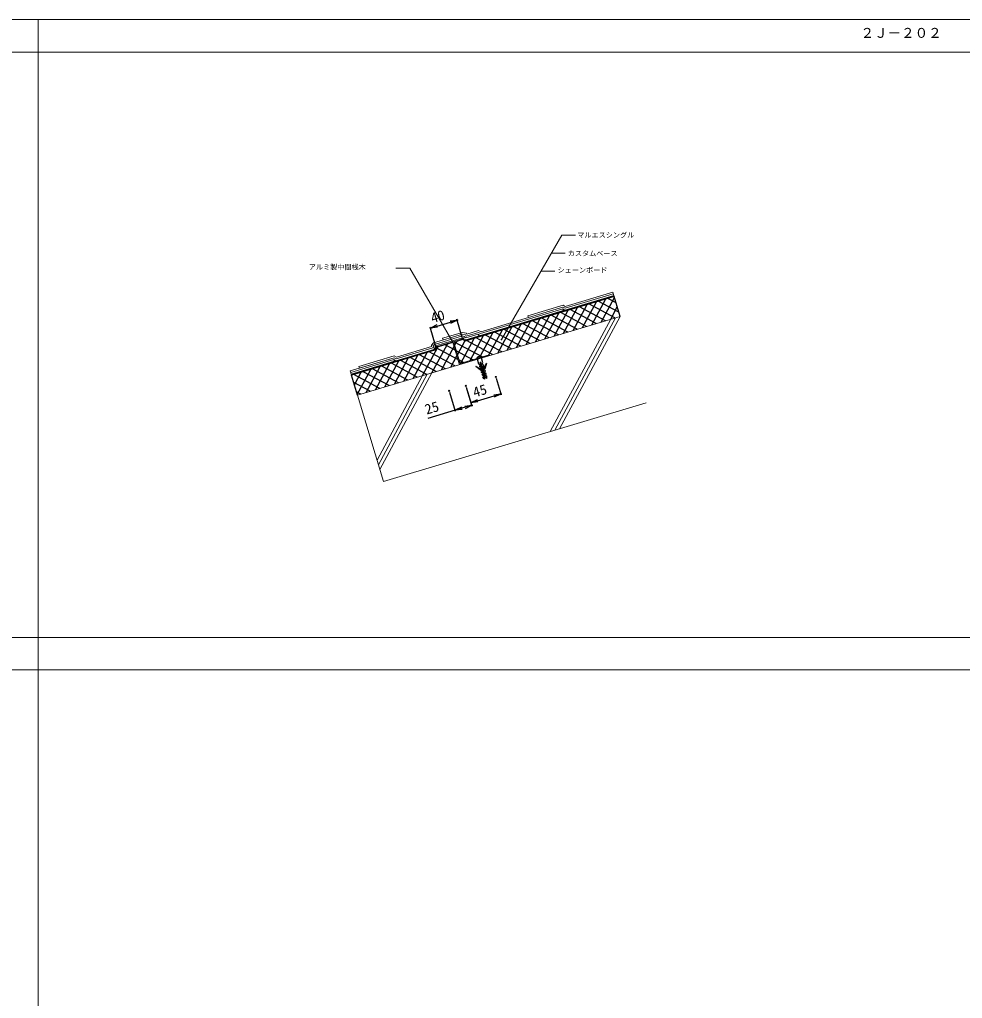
# Model space of a CAD drawing. Units: millimetres, scale not verified. Extents: x -2025 to 2025, y -1410 to 1410.
# Drawn here: x -702 to 656, y 0 to 1410 of the extents above; entities that cross this region are included whole.
import ezdxf
from ezdxf.enums import TextEntityAlignment as Align

# ---------------------------------------------------------------- set-up
doc = ezdxf.new("R2010")
doc.units = ezdxf.units.MM
doc.header["$LTSCALE"] = 3
doc.header["$PDMODE"] = 32
doc.header["$PDSIZE"] = 1.5
doc.linetypes.add('USER1', pattern=[18.01, 12, -3, 0.01, -3])
for name, color, linetype in [('0-0_0', 7, 'Continuous'), ('0-1_DEFPOINTS', 7, 'Continuous'), ('0-4_寸法', 7, 'Continuous'), ('0-5__U+FF8F_U+FF99_U+FF74_U+FF7D_U+FF71_U+FF99_U+FF90_U+FF8A_U+FF9E_U+FF70', 7, 'Continuous'), ('0-C__U+FF7C_U+FF6A_U+FF70_U+FF9D_U+FF8E_U+FF9E_U+FF70_U+FF84_U+FF9E', 7, 'Continuous'), ('0-F_枠___1', 7, 'Continuous'), ('1-0_寸法___1', 7, 'Continuous')]:
    doc.layers.add(name, color=color, linetype=linetype)
for name, color, linetype, lineweight in [('0-2_躯体', 2, 'Continuous', 18), ('0-3_文字', 8, 'Continuous', 18), ('0-7__U+FF8F_U+FF99_U+FF74_U+FF7D_U+FF7C_U+FF9D_U+FF78_U+FF9E_U+FF99', 3, 'Continuous', 18), ('0-8__U+FF76_U+FF7D_U+FF80_U+FF91_U+FF8D_U+FF9E_U+FF70_U+FF7D', 5, 'Continuous', 18), ('0-9_枠', 7, 'Continuous', 18), ('0-A__U+FF8F_U+FF99_U+FF74_U+FF7D_U+FF71_U+FF99_U+FF90_U+FF8C_U+FF97_U+FF6F_U+FF7C_U+FF9D_U+FF78_U+FF9E', 6, 'Continuous', 18), ('0-D_補助線', 8, 'USER1', 18), ('0-E__U+FF8A_U+FF6F_U+FF81', 8, 'Continuous', 18), ('1-1_文字___1', 7, 'Continuous', 18)]:
    doc.layers.add(name, color=color, linetype=linetype, lineweight=lineweight)
doc.styles.add('ＭＳ ゴシック', font='')
doc.styles.get('ＭＳ ゴシック').set_extended_font_data('MS Gothic')

# ---------------------------------------------------------------- blocks, each defined once
blk = doc.blocks.new('X21')
at = {"layer": '0-0_0'}
for p, q in [((2134.104, 2376.211), (2154.219, 2413.566)), ((2147.65, 2380.275), (2167.765, 2417.63)), ((2186.47, 2398.462), (2156.917, 2414.376)), ((2161.196, 2384.338), (2180.148, 2419.536)), ((2182.407, 2412.008), (2170.463, 2418.439)), ((2079.922, 2359.956), (2100.036, 2397.311)), ((2093.467, 2364.02), (2113.582, 2401.375)), ((2140.089, 2378.006), (2102.734, 2398.121)), ((2107.013, 2368.084), (2127.127, 2405.439)), ((2153.635, 2382.07), (2116.28, 2402.184)), ((2120.559, 2372.147), (2140.673, 2409.502)), ((2167.181, 2386.134), (2129.826, 2406.248)), ((2180.726, 2390.198), (2143.371, 2410.312)), ((2174.742, 2388.402), (2184.212, 2405.99)), ((2039.285, 2347.765), (2059.399, 2385.12)), ((2052.83, 2351.829), (2072.945, 2389.184)), ((2099.452, 2365.815), (2062.097, 2385.93)), ((2066.376, 2355.892), (2086.49, 2393.248)), ((2112.998, 2369.879), (2075.643, 2389.993)), ((2126.544, 2373.943), (2089.188, 2394.057)), ((1986.765, 2334.598), (2005.216, 2368.865)), ((1999.452, 2337.068), (2018.762, 2372.929)), ((2045.269, 2349.56), (2007.914, 2369.675)), ((2012.193, 2339.638), (2032.307, 2376.993)), ((2058.815, 2353.624), (2021.46, 2373.739)), ((2025.739, 2343.701), (2045.853, 2381.056)), ((2072.361, 2357.688), (2035.006, 2377.802)), ((2085.907, 2361.752), (2048.551, 2381.866)), ((1949.942, 2350.585), (1953.045, 2356.346)), ((1989.592, 2334.11), (1949.996, 2355.431)), ((1954.006, 2337.039), (1965.044, 2357.538)), ((1958.815, 2324.877), (1978.125, 2360.738)), ((2004.632, 2337.369), (1967.277, 2357.484)), ((1972.361, 2328.941), (1991.67, 2364.802)), ((2018.178, 2341.433), (1980.823, 2361.547)), ((2031.724, 2345.497), (1994.368, 2365.611)), ((1903.827, 2307.128), (1925.953, 2348.219)), ((1950.449, 2321.114), (1913.094, 2341.229)), ((1917.373, 2311.192), (1939.499, 2352.282)), ((1954.831, 2330.113), (1923.274, 2347.105)), ((1930.919, 2315.255), (1949.138, 2349.09)), ((1950.767, 2343.658), (1936.45, 2351.368)), ((1976.047, 2330.046), (1952.261, 2342.854)), ((1849.645, 2290.873), (1869.759, 2328.228)), ((1863.19, 2294.937), (1883.305, 2332.292)), ((1909.812, 2308.923), (1872.457, 2329.038)), ((1876.736, 2299), (1896.85, 2336.356)), ((1923.358, 2312.987), (1886.003, 2333.101)), ((1890.282, 2303.064), (1910.396, 2340.419)), ((1936.904, 2317.051), (1899.549, 2337.165)), ((1944.465, 2319.319), (1953.201, 2335.545)), ((1962.501, 2325.983), (1956.325, 2329.308)), ((1809.803, 2280.16), (1829.122, 2316.037)), ((1855.629, 2292.668), (1818.274, 2312.783)), ((1822.553, 2282.746), (1842.668, 2320.101)), ((1869.175, 2296.732), (1831.82, 2316.847)), ((1836.099, 2286.809), (1856.213, 2324.165)), ((1882.721, 2300.796), (1845.366, 2320.91)), ((1896.267, 2304.86), (1858.911, 2324.974)), ((1801.676, 2307.251), (1802.03, 2307.91)), ((1842.084, 2288.605), (1804.729, 2308.719)), ((1805.739, 2293.705), (1815.576, 2311.973)), ((1828.538, 2284.541), (1804.626, 2297.417)), ((1814.992, 2280.477), (1808.69, 2283.871))]:
    blk.add_line(p, q, dxfattribs=at)
blk = doc.blocks.new('U22')
at = {"layer": '1-1_文字___1', "style": 'ＭＳ ゴシック'}
blk.add_text('アルミ製中間桟木', height=7.331, dxfattribs=at).set_placement((1739.896, 2457.655), align=Align.BOTTOM_LEFT)
blk = doc.blocks.new('_OPEN')
at = {"layer": '0-0_0'}
blk.add_line((-1, 0.1667), (0, 0), dxfattribs=at)
blk.add_lwpolyline([(-1, -0.1667), (0, 0), (-1, 0)], dxfattribs=at)
blk = doc.blocks.new('U30')
at = {"layer": '0-4_寸法', "style": 'ＭＳ ゴシック'}
blk.add_text('25', height=14.66, rotation=16.699, dxfattribs=at).set_placement((1910.994, 2246.691), align=Align.BOTTOM_LEFT)
blk = doc.blocks.new('D6')
at = {"layer": '0-1_DEFPOINTS'}
for p in [(1942.195, 2285.23), (1966.147, 2292.392), (1974.557, 2264.36)]:
    blk.add_point(p, dxfattribs=at)
at = {"layer": '0-4_寸法'}
for p, q in [((1966.722, 2290.476), (1974.916, 2263.163)), ((1942.77, 2283.314), (1950.97, 2255.979)), ((1950.611, 2257.176), (1911.206, 2245.355)), ((1964.979, 2261.486), (1960.189, 2260.05))]:
    blk.add_line(p, q, dxfattribs=at)
at = {"layer": '0-0_0'}
blk.add_blockref('U30', (0, 0), dxfattribs=at)
at = {"layer": '0-4_寸法', "xscale": 10, "yscale": 10}
for p, rotation in [((1950.611, 2257.176), 196.69924), ((1974.557, 2264.36), 16.69924)]:
    blk.add_blockref('_OPEN', p, dxfattribs=dict(at, rotation=rotation))
blk = doc.blocks.new('U29')
at = {"layer": '0-4_寸法', "style": 'ＭＳ ゴシック'}
blk.add_text('45', height=14.66, rotation=16.699, dxfattribs=at).set_placement((1980.127, 2271.346), align=Align.BOTTOM_LEFT)
blk = doc.blocks.new('D5')
at = {"layer": '0-1_DEFPOINTS'}
for p in [(2009.249, 2305.322), (1966.147, 2292.392), (2016.581, 2280.882)]:
    blk.add_point(p, dxfattribs=at)
at = {"layer": '0-4_寸法'}
for p, q in [((2009.824, 2303.407), (2016.941, 2279.685)), ((1966.722, 2290.476), (1973.838, 2266.754)), ((1983.058, 2270.825), (2007.003, 2278.009))]:
    blk.add_line(p, q, dxfattribs=at)
at = {"layer": '0-0_0'}
blk.add_blockref('U29', (0, 0), dxfattribs=at)
at = {"layer": '0-4_寸法', "xscale": 10, "yscale": 10}
for p, rotation in [((1973.479, 2267.952), 196.69924), ((2016.581, 2280.882), 16.69924)]:
    blk.add_blockref('_OPEN', p, dxfattribs=dict(at, rotation=rotation))
blk = doc.blocks.new('U28')
at = {"layer": '0-4_寸法', "style": 'ＭＳ ゴシック'}
blk.add_text('40', height=14.66, rotation=16.699, dxfattribs=at).set_placement((1919.433, 2378.338), align=Align.BOTTOM_LEFT)
blk = doc.blocks.new('D4')
at = {"layer": '0-1_DEFPOINTS'}
for p in [(1953.388, 2387.124), (1961.486, 2360.131), (1923.173, 2348.637)]:
    blk.add_point(p, dxfattribs=at)
at = {"layer": '0-4_寸法'}
for p, q in [((1924.653, 2378.504), (1943.81, 2384.251)), ((1960.911, 2362.047), (1953.029, 2388.321)), ((1922.598, 2350.553), (1914.716, 2376.828))]:
    blk.add_line(p, q, dxfattribs=at)
at = {"layer": '0-0_0'}
blk.add_blockref('U28', (0, 0), dxfattribs=at)
at = {"layer": '0-4_寸法', "xscale": 10, "yscale": 10}
for p, rotation in [((1953.388, 2387.124), 16.69924), ((1915.075, 2375.63), 196.69924)]:
    blk.add_blockref('_OPEN', p, dxfattribs=dict(at, rotation=rotation))
blk = doc.blocks.new('U23')
at = {"layer": '0-F_枠___1', "style": 'ＭＳ ゴシック'}
blk.add_text('２Ｊ－２０２', height=14.26, dxfattribs=at).set_placement((2534.691, 2789.422), align=Align.BOTTOM_LEFT)

msp = doc.modelspace()

# ---------------------------------------------------------------- linework, layer by layer
at = {"layer": '0-2_躯体'}
for p, q in [((-214.856, 869.023), (163.271, 982.461)), ((-214.856, 869.023), (-177.501, 744.505)), ((-177.501, 744.505), (200.626, 857.943))]:
    msp.add_line(p, q, dxfattribs=at)
at = {"layer": '0-3_文字'}
for p, q in [((64.25, 1073.449), (84.25, 1073.449)), ((49.232, 1047.478), (69.232, 1047.478))]:
    msp.add_line(p, q, dxfattribs=at)
for points in [[(-7.612, 949.064), (79.25, 1099.429), (99.25, 1099.429)], [(-77.801, 945.18), (-139.546, 1052.126), (-159.546, 1052.126)]]:
    msp.add_lwpolyline(points, dxfattribs=at)
for centre, start, end in [((2.392, 966.382), 0, 180), ((2.392, 966.382), 180, 0), ((4.707, 970.389), 0, 180), ((4.707, 970.389), 180, 0), ((-7.612, 949.064), 0, 180), ((-7.612, 949.064), 180, 0)]:
    msp.add_arc(centre, 0.375, start, end, dxfattribs=at)
at = {"layer": '0-5__U+FF8F_U+FF99_U+FF74_U+FF7D_U+FF71_U+FF99_U+FF90_U+FF8A_U+FF9E_U+FF70'}
for p, q in [((-43.112, 921.799), (-36.216, 923.868)), ((-36.446, 922.546), (-42.193, 920.822)), ((-40.058, 913.707), (-42.193, 920.822)), ((-34.311, 915.431), (-36.446, 922.546)), ((-37.195, 906.38), (-44.312, 910.212)), ((-38.314, 905.403), (-44.312, 910.212)), ((-38.159, 912.684), (-40.058, 913.707)), ((-39.234, 911.087), (-37.809, 911.515)), ((-37.809, 911.515), (-38.159, 912.684)), ((-37.14, 916.073), (-38.05, 915.8)), ((-31.154, 892.813), (-38.05, 915.8)), ((-37.252, 909.66), (-37.297, 909.646)), ((-36.435, 906.937), (-37.252, 909.658)), ((-30.244, 893.085), (-37.14, 916.073)), ((-36.747, 902.668), (-35.286, 903.106)), ((-35.795, 904.803), (-35.795, 904.803)), ((-35.286, 903.106), (-35.795, 904.803)), ((-35.334, 913.532), (-34.311, 915.431)), ((-34.427, 910.507), (-34.381, 910.521)), ((-33.61, 907.785), (-34.427, 910.507)), ((-32.97, 905.651), (-32.97, 905.651)), ((-32.46, 903.953), (-32.97, 905.651)), ((-32.717, 907.648), (-28.837, 914.854)), ((-31, 904.392), (-32.46, 903.953)), ((-31.199, 907.534), (-28.837, 914.854)), ((-35.597, 898.836), (-34.137, 899.275)), ((-34.137, 899.275), (-34.603, 900.828)), ((-32.987, 895.443), (-33.572, 897.394)), ((-32.591, 892.381), (-31.154, 892.813)), ((-31.311, 900.122), (-31.777, 901.676)), ((-29.85, 900.56), (-31.311, 900.122)), ((-30.162, 896.291), (-30.747, 898.242)), ((-28.807, 893.517), (-30.244, 893.085)), ((-28.701, 896.729), (-30.162, 896.291)), ((-28.807, 893.517), (-28.701, 896.729))]:
    msp.add_line(p, q, dxfattribs=at)
for points in [[(-43.1, 922.22), (-43.11, 922.18), (-43.12, 922.14), (-43.13, 922.1), (-43.14, 922.06), (-43.14, 922.02), (-43.14, 921.98), (-43.14, 921.94), (-43.13, 921.91), (-43.13, 921.87), (-43.12, 921.83), (-43.11, 921.8)], [(-41.23, 923.84), (-41.31, 923.8), (-41.38, 923.76), (-41.46, 923.73), (-41.53, 923.69), (-41.6, 923.65), (-41.67, 923.61), (-41.74, 923.57), (-41.81, 923.53), (-41.87, 923.49), (-41.94, 923.45), (-42, 923.41), (-42.06, 923.37), (-42.13, 923.33), (-42.18, 923.29), (-42.24, 923.25), (-42.3, 923.2), (-42.35, 923.16), (-42.41, 923.12), (-42.46, 923.07), (-42.51, 923.03), (-42.56, 922.99), (-42.6, 922.95), (-42.65, 922.9), (-42.69, 922.86), (-42.73, 922.81), (-42.77, 922.77), (-42.81, 922.73), (-42.84, 922.68), (-42.88, 922.64), (-42.91, 922.6), (-42.94, 922.56), (-42.97, 922.51), (-42.99, 922.47), (-43.01, 922.43), (-43.04, 922.39), (-43.06, 922.34), (-43.07, 922.3), (-43.09, 922.26), (-43.1, 922.22)], [(-38.03, 924.6), (-38.11, 924.6), (-38.18, 924.6), (-38.26, 924.6), (-38.34, 924.59), (-38.42, 924.59), (-38.5, 924.58), (-38.58, 924.57), (-38.66, 924.57), (-38.74, 924.56), (-38.83, 924.55), (-38.91, 924.53), (-38.99, 924.52), (-39.08, 924.51), (-39.16, 924.49), (-39.24, 924.48), (-39.33, 924.46), (-39.41, 924.44), (-39.5, 924.43), (-39.58, 924.41), (-39.67, 924.39), (-39.76, 924.36), (-39.84, 924.34), (-39.93, 924.32), (-40.01, 924.29), (-40.1, 924.27), (-40.18, 924.24), (-40.26, 924.22), (-40.35, 924.19), (-40.43, 924.16), (-40.51, 924.13), (-40.6, 924.1), (-40.68, 924.07), (-40.76, 924.04), (-40.84, 924.01), (-40.92, 923.98), (-41, 923.94), (-41.08, 923.91), (-41.16, 923.87), (-41.23, 923.84)], [(-36.22, 923.87), (-36.23, 923.9), (-36.24, 923.94), (-36.26, 923.97), (-36.27, 924), (-36.29, 924.04), (-36.32, 924.07), (-36.34, 924.1), (-36.37, 924.13), (-36.39, 924.16), (-36.42, 924.19), (-36.46, 924.21), (-36.49, 924.24), (-36.53, 924.27), (-36.56, 924.29), (-36.6, 924.32), (-36.64, 924.34), (-36.69, 924.36), (-36.73, 924.38), (-36.78, 924.4), (-36.83, 924.42), (-36.88, 924.44), (-36.93, 924.46), (-36.98, 924.48), (-37.04, 924.49), (-37.09, 924.51), (-37.15, 924.52), (-37.21, 924.53), (-37.27, 924.54), (-37.33, 924.55), (-37.4, 924.56), (-37.46, 924.57), (-37.53, 924.58), (-37.6, 924.59), (-37.67, 924.59), (-37.74, 924.6), (-37.81, 924.6), (-37.88, 924.6), (-37.96, 924.6), (-38.03, 924.6)], [(-33.558, 912.79), (-34.983, 912.363), (-35.334, 913.532)], [(-32.591, 892.381), (-34.448, 895.005), (-32.987, 895.443)]]:
    msp.add_lwpolyline(points, dxfattribs=at)
for centre, radius, start, end in [((-37.671, 911.165), 1.565, 182.85271, 285.56495), ((-36.559, 907.184), 2.5, 225.42348, 287.78063), ((-36.914, 906.793), 0.5, 235.85401, 16.69924), ((-35.183, 902.72), 1.565, 181.91004, 283.83572), ((-34.905, 911.995), 1.565, 289.56323, 30.54554), ((-33.131, 907.928), 0.5, 196.69924, 325.85679), ((-33.643, 908.059), 2.5, 285.61781, 347.87588), ((-32.334, 903.575), 1.565, 289.56323, 31.48852), ((-34.034, 898.888), 1.565, 181.91004, 287.15265), ((-35.561, 900.541), 1, 16.69924, 41.26785), ((-30.819, 901.963), 1, 172.13067, 196.69924), ((-31.184, 899.743), 1.565, 286.2463, 31.48852)]:
    msp.add_arc(centre, radius, start, end, dxfattribs=at)
at = {"layer": '0-7__U+FF8F_U+FF99_U+FF74_U+FF7D_U+FF7C_U+FF9D_U+FF78_U+FF9E_U+FF99'}
for p, q in [((152.783, 1017.422), (84.366, 996.897)), ((154.219, 1012.632), (152.783, 1017.422)), ((154.219, 1012.632), (83.819, 991.512)), ((153.501, 1015.027), (84.093, 994.204)), ((80.706, 993.189), (-37.551, 957.711)), ((80.98, 995.881), (-37.278, 960.403)), ((31.139, 980.928), (80.98, 995.881)), ((80.98, 995.881), (31.139, 980.928)), ((83.819, 991.512), (80.706, 993.189)), ((84.093, 994.204), (80.98, 995.881)), ((84.366, 996.897), (81.253, 998.573)), ((-63.772, 959.45), (-57.825, 958.044)), ((-40.664, 959.387), (-58.368, 954.076)), ((-57.22, 957.031), (-40.391, 962.08)), ((-37.551, 957.711), (-40.664, 959.387)), ((-37.278, 960.403), (-40.391, 962.08)), ((-63.695, 956.863), (-105.345, 944.368)), ((-63.619, 954.276), (-103.985, 942.166)), ((-63.695, 956.863), (-59.429, 955.855)), ((-63.619, 954.276), (-61.034, 953.665)), ((-61.034, 953.665), (-60.005, 951.941)), ((-60.005, 951.941), (-58.78, 951.343)), ((-59.429, 955.855), (-58.368, 954.076)), ((-40.219, 954.301), (-59.035, 948.656)), ((-40.938, 956.695), (-58.78, 951.343)), ((-57.825, 958.044), (-57.22, 957.031)), ((-40.938, 956.695), (-40.219, 954.301)), ((-37.825, 955.019), (-40.938, 956.695)), ((-104.754, 934.94), (-159.469, 918.526)), ((-106.409, 937.054), (-159.195, 921.218)), ((-108.21, 939.124), (-158.922, 923.91)), ((-105.345, 944.368), (-108.304, 941.228)), ((-108.304, 941.228), (-108.21, 939.124)), ((-105.671, 938.305), (-106.409, 937.054)), ((-103.985, 942.166), (-105.759, 940.283)), ((-105.759, 940.283), (-105.671, 938.305)), ((-225.344, 903.984), (-162.308, 922.894)), ((-162.582, 920.202), (-224.626, 901.589)), ((-162.308, 922.894), (-212.149, 907.942)), ((-159.469, 918.526), (-162.582, 920.202)), ((-159.195, 921.218), (-162.308, 922.894)), ((-158.922, 923.91), (-162.035, 925.586)), ((-225.344, 903.984), (-223.907, 899.194))]:
    msp.add_line(p, q, dxfattribs=at)
for points in [[(153.501, 1015.027), (84.093, 994.204), (80.98, 995.881)], [(80.706, 993.189), (-37.551, 957.711), (-40.664, 959.387)], [(80.706, 993.189), (81.425, 990.794), (-37.825, 955.019)], [(31.139, 980.928), (30.42, 983.323), (81.253, 998.573)], [(-91.712, 948.458), (-92.43, 950.853), (-63.772, 959.45)], [(-224.626, 901.589), (-162.582, 920.202), (-161.863, 917.808), (-223.907, 899.194)], [(-212.149, 907.942), (-212.868, 910.337), (-162.035, 925.586)]]:
    msp.add_lwpolyline(points, dxfattribs=at)
at = {"layer": '0-8__U+FF76_U+FF7D_U+FF80_U+FF91_U+FF8D_U+FF9E_U+FF70_U+FF7D'}
for p, q in [((154.219, 1012.632), (-59.035, 948.656)), ((154.219, 1012.632), (154.65, 1011.196)), ((-102.625, 939.964), (-63.542, 951.689)), ((-63.542, 951.689), (-62.639, 951.476)), ((-62.639, 951.476), (-61.771, 950.021)), ((-61.771, 950.021), (-58.998, 948.667)), ((-104.754, 934.94), (-223.907, 899.194)), ((-103.14, 937.674), (-104.754, 934.94)), ((-102.625, 939.964), (-103.214, 939.338)), ((-103.214, 939.338), (-103.14, 937.674)), ((-223.907, 899.194), (-223.476, 897.758))]:
    msp.add_line(p, q, dxfattribs=at)
at = {"layer": '0-9_枠'}
for p, q in [((-675, -1269.305), (-675, 1410)), ((2025, 1363.102), (-2025, 1363.102)), ((2025, 520), (-2025, 520)), ((2025, 473.102), (-2025, 473.102))]:
    msp.add_line(p, q, dxfattribs=at)
msp.add_lwpolyline([(-2025, -1410), (2025, -1410), (2025, 1410), (-2025, 1410)], close=True, dxfattribs=at)
at = {"layer": '0-A__U+FF8F_U+FF99_U+FF74_U+FF7D_U+FF71_U+FF99_U+FF90_U+FF8C_U+FF97_U+FF6F_U+FF7C_U+FF9D_U+FF78_U+FF9E'}
for p, q in [((-76.387, 945.016), (-63.169, 948.982)), ((-76.387, 945.016), (-67.25, 914.558)), ((-25.297, 927.143), (-67.25, 914.558))]:
    msp.add_line(p, q, dxfattribs=at)
for points in [[(-101.482, 937.488), (-101.827, 938.637), (-63.514, 950.131), (-63.169, 948.982)], [(-101.482, 937.488), (-77.537, 944.672), (-68.399, 914.213)], [(-68.399, 914.213), (-68.054, 913.063), (-24.952, 925.994), (-25.297, 927.143)]]:
    msp.add_lwpolyline(points, dxfattribs=at)
at = {"layer": '0-C__U+FF7C_U+FF6A_U+FF70_U+FF9D_U+FF8E_U+FF9E_U+FF70_U+FF84_U+FF9E'}
for p, q in [((-63.169, 948.982), (-58.989, 947.104)), ((-103.938, 933.619), (-223.476, 897.758)), ((-101.482, 937.488), (-103.938, 933.619)), ((-214.856, 869.023), (-223.476, 897.758))]:
    msp.add_line(p, q, dxfattribs=at)
msp.add_lwpolyline([(163.271, 982.461), (154.65, 1011.196), (-58.989, 947.104)], dxfattribs=at)
at = {"layer": '0-D_補助線'}
msp.add_line((-39.319, 921.684), (-39.664, 922.833), dxfattribs=at)
at = {"layer": '0-E__U+FF8A_U+FF6F_U+FF81'}
for p, q in [((62.563, 816.525), (149.725, 978.397)), ((69.336, 818.556), (156.498, 980.429)), ((76.109, 820.588), (163.271, 982.461)), ((-186.756, 775.356), (-121.189, 897.123)), ((-184.724, 768.583), (-114.416, 899.155)), ((-182.692, 761.81), (-107.643, 901.187))]:
    msp.add_line(p, q, dxfattribs=at)

# ---------------------------------------------------------------- block references
at = {"layer": '0-0_0'}
for name in ['U23', 'U22']:
    msp.add_blockref(name, (-2025, -1410), dxfattribs=at)
at = {"layer": '0-C__U+FF7C_U+FF6A_U+FF70_U+FF9D_U+FF8E_U+FF9E_U+FF70_U+FF84_U+FF9E'}
msp.add_blockref('X21', (-2025, -1410), dxfattribs=at)
at = {"layer": '1-0_寸法___1'}
for name in ['D4', 'D5', 'D6']:
    msp.add_blockref(name, (-2025, -1410), dxfattribs=at)

# ---------------------------------------------------------------- texts
at = {"layer": '1-1_文字___1', "style": 'ＭＳ ゴシック'}
for s, p in [('マルエスシングル', (101.593, 1093.748)), ('カスタムベース', (87.891, 1067.24)), ('シェーンボード', (73.23, 1043.316))]:
    msp.add_text(s, height=7.331, dxfattribs=at).set_placement(p, align=Align.BOTTOM_LEFT)

doc.saveas('drawing.dxf')
